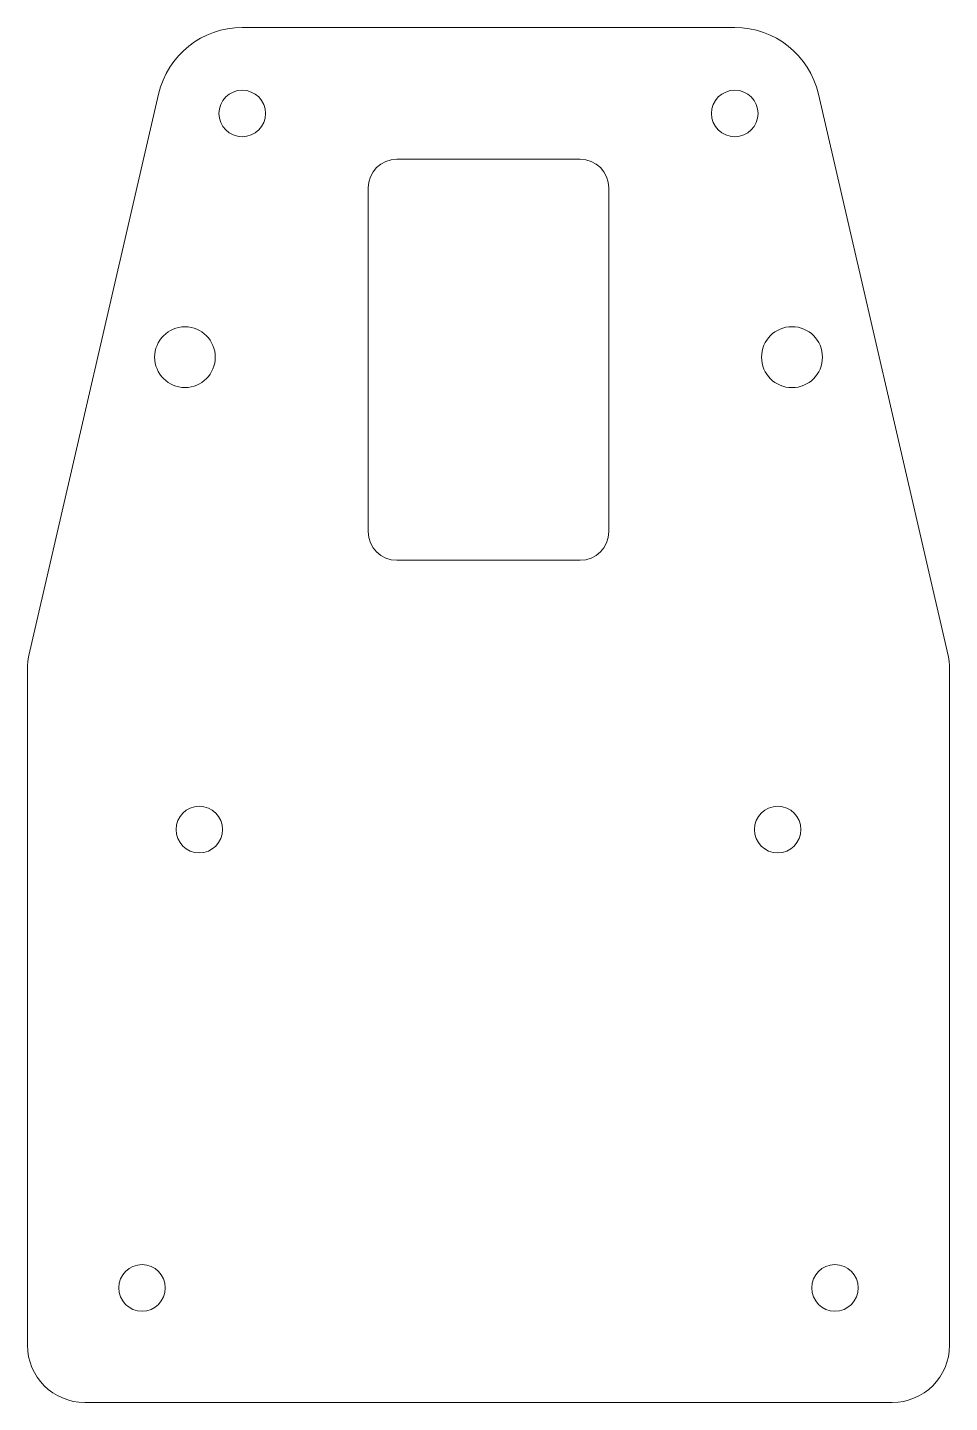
# Model space of a CAD drawing. Header units: inches. Extents: x -4 to 4, y -11.5 to 0.5.
import ezdxf

# ---------------------------------------------------------------- set-up
doc = ezdxf.new("R2010")
doc.units = ezdxf.units.IN
doc.header["$MEASUREMENT"] = 0

msp = doc.modelspace()

# ---------------------------------------------------------------- linework, layer by layer
at = {"color": 7, "linetype": 'Continuous', "lineweight": 15}
for p, q in [((2.15, 0.5), (-2.15, 0.5)), ((-2.881, -0.081), (-4.012, -4.982)), ((4.012, -4.982), (2.881, -0.081)), ((0.8, -0.65), (-0.8, -0.65)), ((-1.05, -0.9), (-1.05, -3.9)), ((1.05, -3.9), (1.05, -0.9)), ((-0.8, -4.15), (0.8, -4.15)), ((-4.025, -5.094), (-4.025, -11)), ((4.025, -11), (4.025, -5.094)), ((-3.525, -11.5), (3.525, -11.5))]:
    msp.add_line(p, q, dxfattribs=at)
for centre, radius in [((-2.15, -0.25), 0.203), ((2.15, -0.25), 0.203), ((-2.65, -2.377), 0.265), ((2.65, -2.377), 0.266), ((-2.525, -6.5), 0.203), ((2.525, -6.5), 0.203), ((-3.025, -10.5), 0.203), ((3.025, -10.5), 0.203)]:
    msp.add_circle(centre, radius, dxfattribs=at)
for centre, radius, start, end in [((-2.15, -0.25), 0.75, 90, 167), ((2.15, -0.25), 0.75, 13, 90), ((-0.8, -0.9), 0.25, 90, 180), ((0.8, -0.9), 0.25, 0, 90), ((-0.8, -3.9), 0.25, 180, 270), ((0.8, -3.9), 0.25, 270, 0), ((-3.525, -5.094), 0.5, 167, 180), ((3.525, -5.094), 0.5, 0, 13), ((-3.525, -11), 0.5, 180, 270), ((3.525, -11), 0.5, 270, 0)]:
    msp.add_arc(centre, radius, start, end, dxfattribs=at)

doc.saveas('drawing.dxf')
